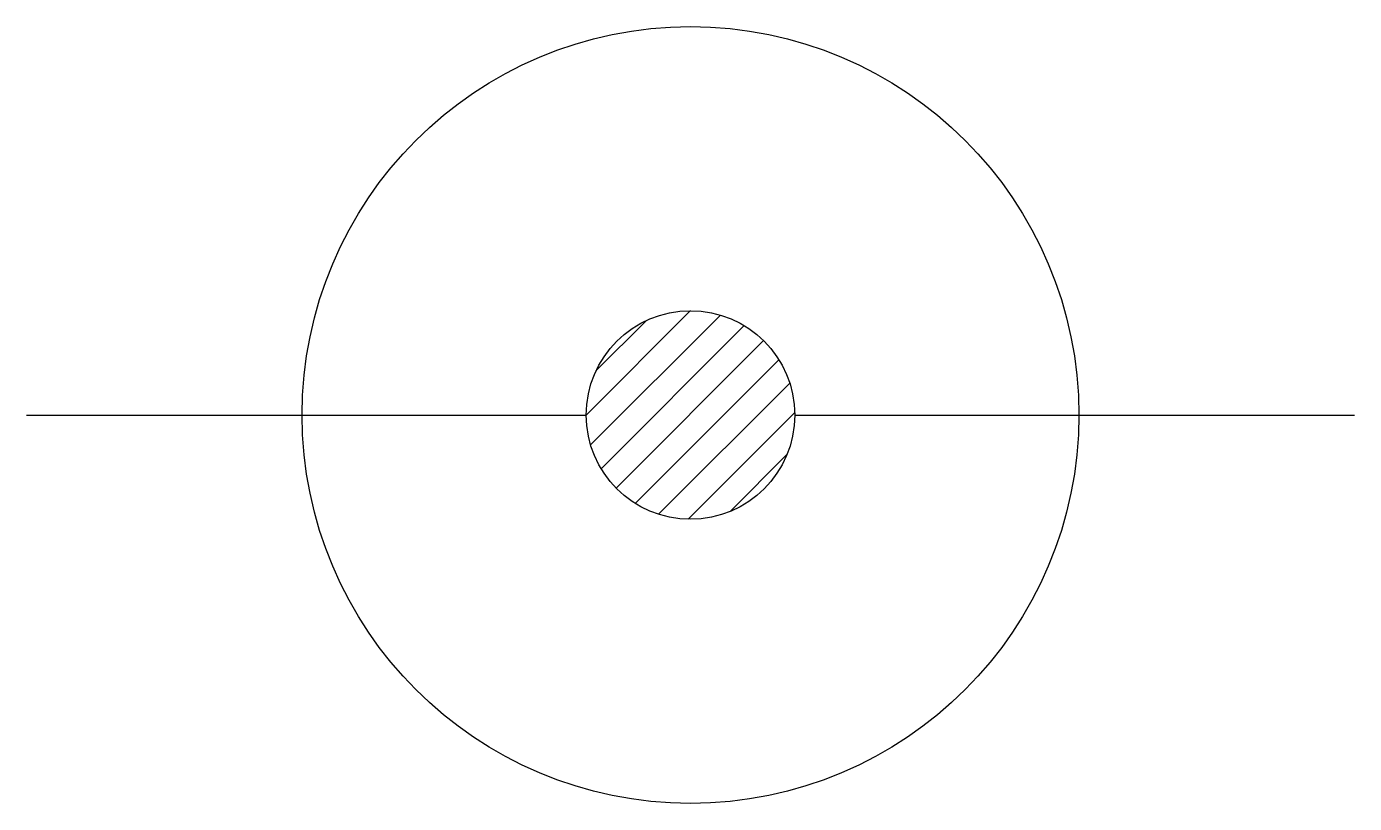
# Model space of a CAD drawing. Extents: x -0.107 to 0.107, y -0.062 to 0.062.
import ezdxf

# ---------------------------------------------------------------- set-up
doc = ezdxf.new("R2010")
doc.units = 0
doc.header["$MEASUREMENT"] = 0
doc.layers.get('0').update_dxf_attribs({"linetype": 'CONTINUOUS'})

# ---------------------------------------------------------------- blocks, each defined once
blk = doc.blocks.new('*X0')
at = {"color": 0}
for p, q in [((-0.1343, 0.6612), (0.0001, 0.7956)), ((-0.1286, 0.6227), (0.0386, 0.7899)), ((-0.1217, 0.718), (-0.0567, 0.783)), ((-0.115, 0.5921), (0.0692, 0.7763)), ((-0.0957, 0.5672), (0.0941, 0.757)), ((-0.0712, 0.5475), (0.1138, 0.7325)), ((-0.041, 0.5335), (0.1278, 0.7024)), ((-0.0032, 0.5271), (0.1342, 0.6646)), ((0.051, 0.5371), (0.1242, 0.6103))]:
    blk.add_line(p, q, dxfattribs=at)

msp = doc.modelspace()

# ---------------------------------------------------------------- linework, layer by layer
for p, q in [((-0.10685, 0), (-0.01678, 0)), ((0.01678, 0), (0.10685, 0))]:
    msp.add_line(p, q)
for radius in [0.0625, 0.01678]:
    msp.add_circle((0, 0), radius)

# ---------------------------------------------------------------- block references
at = {"xscale": 0.125, "yscale": 0.125, "zscale": 0.125}
msp.add_blockref('*X0', (0, -0.08266), dxfattribs=at)

doc.saveas('drawing.dxf')
